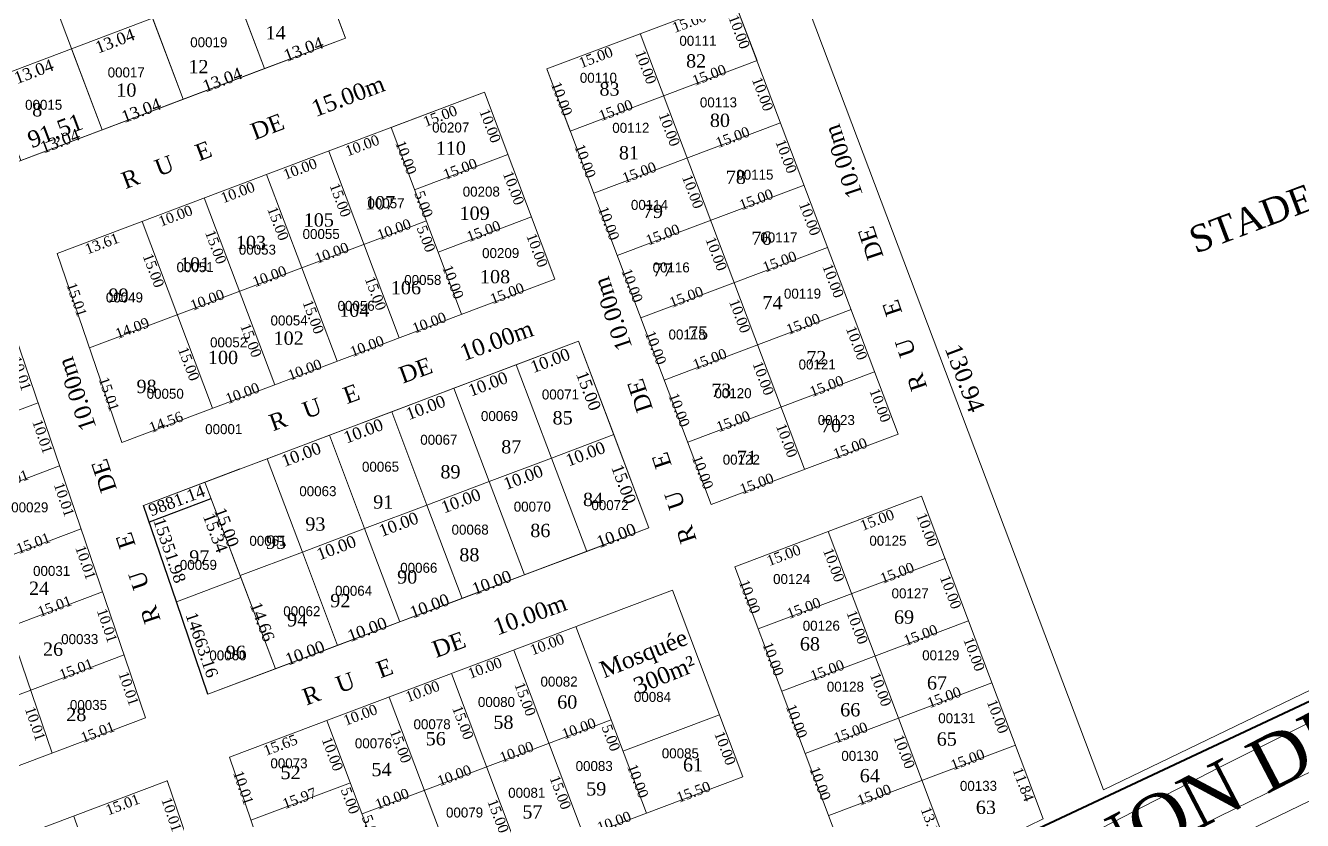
# Model space of a CAD drawing. Header units: metres. Extents: x 245225 to 248406, y 1633796 to 1637634.
# Drawn here: x 245497.8 to 245689.7, y 1636854.7 to 1636974.2 of the extents above; entities that cross this region are included whole.
import ezdxf
from ezdxf.enums import TextEntityAlignment as Align

# ---------------------------------------------------------------- set-up
doc = ezdxf.new("R2010")
doc.units = ezdxf.units.M
doc.header["$MEASUREMENT"] = 0
doc.linetypes.add('DGN Style 6', pattern=[0.997639, 0.000525, -0.209808, 0.367165, -0.209808, 0.000525, -0.209808])
doc.layers.get('Defpoints').update_dxf_attribs({"lineweight": 0})
doc.layers.add('historique_numero_parcelle', color=7, linetype='Continuous')
doc.layers.add('limites_sections', color=7, linetype='Continuous')
for name, color, linetype, lineweight in [('LIMITE PARCELLE', 7, 'Continuous', 0), ('SUP COLLEC1', 90, 'Continuous', 0), ('Toponymie', 7, 'Continuous', 30)]:
    doc.layers.add(name, color=color, linetype=linetype, lineweight=lineweight)
doc.layers.add('LIMITES_PARCELLES', color=7, linetype='Continuous', lineweight=0, true_color=0xffffff)
doc.styles.get("Standard").update_dxf_attribs({"font": 'txt.shx'})
doc.styles.add('Style-FANCY', font='FANCY.shx')
doc.styles.add('Style-Sylfaen', font='sylfaen.ttf')
doc.dimstyles.new('ISO-25', dxfattribs={"dimtxt": 0.0015, "dimasz": 0.0025, "dimexe": 0.00125, "dimexo": 0.000625, "dimgap": 0.000625, "dimtad": 1, "dimlfac": 1000, "dimtxsty": 'Standard', "dimcen": 0.0025, "dimse1": 1, "dimse2": 1, "dimazin": 3, "dimtfac": 1, "dimtmove": 0, "dimatfit": 3})

# ---------------------------------------------------------------- blocks, each defined once
blk = doc.blocks.new('*D446')
at = {"layer": 'Defpoints', "color": 0, "lineweight": 0, "transparency": 16777216}
for p in [(245520.488953, 1636887.508736), (245520.488953, 1636887.508736), (245525.227143, 1636873.63222)]:
    blk.add_point(p, dxfattribs=at)
at = {"layer": 'LIMITE PARCELLE', "color": 0, "lineweight": -2, "transparency": 16777216}
blk.add_line((245525.227143, 1636873.63222), (245520.488953, 1636887.508736), dxfattribs=at)
at = {"layer": 'LIMITE PARCELLE', "color": 0, "lineweight": 0, "transparency": 16777216, "insert": (245524.319922, 1636881.06964), "char_height": 1.8, "attachment_point": 5, "rotation": 288.85267474, "style": 'Style-Sylfaen'}
blk.add_mtext('\\fSylfaen|b0|i0|c00|p23;14663.16', dxfattribs=at)
blk = doc.blocks.new('_None')
blk = doc.blocks.new('*D448')
at = {"layer": 'Defpoints', "color": 0, "lineweight": 0, "transparency": 16777216}
for p in [(245515.528179, 1636902.037122), (245515.528179, 1636902.037122), (245520.488953, 1636887.508736)]:
    blk.add_point(p, dxfattribs=at)
at = {"layer": 'LIMITE PARCELLE', "color": 0, "lineweight": -2, "transparency": 16777216}
blk.add_line((245520.488953, 1636887.508736), (245515.528179, 1636902.037122), dxfattribs=at)
at = {"layer": 'LIMITE PARCELLE', "color": 0, "lineweight": 0, "transparency": 16777216, "insert": (245519.471645, 1636895.272503), "char_height": 1.8, "attachment_point": 5, "rotation": 288.85267474, "style": 'Style-Sylfaen'}
blk.add_mtext('\\fSylfaen|b0|i0|c00|p23;15351.98', dxfattribs=at)
blk = doc.blocks.new('*D450')
at = {"layer": 'Defpoints', "color": 0, "lineweight": 0, "transparency": 16777216}
for p in [(245524.773121, 1636905.525396), (245515.528179, 1636902.037122), (245525.706039, 1636903.052892)]:
    blk.add_point(p, dxfattribs=at)
at = {"layer": 'LIMITE PARCELLE', "color": 0, "lineweight": -2, "transparency": 16777216}
blk.add_line((245516.461097, 1636899.564618), (245525.706039, 1636903.052892), dxfattribs=at)
at = {"layer": 'LIMITE PARCELLE', "color": 0, "lineweight": 0, "transparency": 16777216, "insert": (245520.537787, 1636902.755233), "char_height": 1.8, "attachment_point": 5, "rotation": 20.67231997, "style": 'Style-Sylfaen'}
blk.add_mtext('\\fSylfaen|b0|i0|c00|p23;9881.14', dxfattribs=at)

msp = doc.modelspace()

# ---------------------------------------------------------------- linework, layer by layer
at = {"layer": 'limites_parcelles', "color": 7, "lineweight": 0}
for p, q in [((245533.726959, 1636967.688722), (245524.492018, 1636992.16401)), ((245521.530759, 1636963.086889), (245512.295818, 1636987.562177)), ((245509.334031, 1636958.484857), (245500.09909, 1636982.960145)), ((245604.213015, 1636978.252063), (245576.144578, 1636967.661366)), ((245628.924641, 1636912.759044), (245604.213015, 1636978.252063)), ((245604.213015, 1636978.252063), (245607.743247, 1636968.895917)), ((245614.890423, 1636907.463696), (245590.178797, 1636972.956714)), ((245576.144578, 1636967.661366), (245600.856205, 1636902.168347)), ((245607.743247, 1636968.895917), (245579.674811, 1636958.30522)), ((245566.788433, 1636964.131134), (245552.754214, 1636958.835785)), ((245577.37913, 1636936.062697), (245566.788433, 1636964.131134)), ((245611.27348, 1636959.539772), (245583.205043, 1636948.949075)), ((245552.754214, 1636958.835785), (245563.344911, 1636930.767348)), ((245543.398069, 1636955.305553), (245553.988766, 1636927.237116)), ((245570.318665, 1636954.774988), (245556.284447, 1636949.47964)), ((245534.041923, 1636951.77532), (245544.63262, 1636923.706884)), ((245614.803712, 1636950.183626), (245586.735275, 1636939.592929)), ((245524.685778, 1636948.245088), (245535.276475, 1636920.176651)), ((245515.329632, 1636944.714856), (245525.920329, 1636916.646419)), ((245573.848897, 1636945.418842), (245559.814679, 1636940.123494)), ((245618.333944, 1636940.827481), (245590.265508, 1636930.236784)), ((245621.864177, 1636931.471335), (245593.79574, 1636920.880638)), ((245591.500059, 1636898.638115), (245580.909362, 1636926.706551)), ((245625.394409, 1636922.11519), (245597.325972, 1636911.524493)), ((245499.701337, 1636917.441711), (245471.618738, 1636906.84567)), ((245502.934325, 1636907.97341), (245474.851726, 1636897.377369)), ((245515.528179, 1636902.037122), (245530.030205, 1636907.508983)), ((245650.756349, 1636854.898649), (245632.454874, 1636903.402899)), ((245506.167313, 1636898.505109), (245478.084715, 1636887.909069)), ((245637.19753, 1636848.343355), (245618.420655, 1636898.10755)), ((245604.386437, 1636892.812202), (245623.63871, 1636841.788061)), ((245509.400301, 1636889.036808), (245481.317703, 1636878.440768)), ((245605.620989, 1636861.213533), (245595.030292, 1636889.281969)), ((245580.528266, 1636883.810109), (245591.118963, 1636855.741672)), ((245512.633289, 1636879.568507), (245484.550691, 1636868.972467)), ((245571.17212, 1636880.279877), (245581.762817, 1636852.21144)), ((245561.815975, 1636876.749644), (245572.406672, 1636848.681208)), ((245552.459829, 1636873.219412), (245563.050526, 1636845.150975)), ((245543.103684, 1636869.68918), (245553.694381, 1636841.620743)), ((245650.756349, 1636854.898649), (245623.63871, 1636841.788061))]:
    msp.add_line(p, q, dxfattribs=at)
at = {"layer": 'limites_parcelles', "color": 7, "linetype": 'Continuous', "lineweight": 0}
for p, q in [((245659.795563, 1636859.268845), (245613.569161, 1636981.782295)), ((245895.205595, 1636968.585828), (245511.81909, 1636788.553504)), ((245790.5866, 1636922.502496), (245659.795563, 1636859.268845))]:
    msp.add_line(p, q, dxfattribs=at)
at = {"layer": 'limites_parcelles', "color": 1, "linetype": 'Continuous', "lineweight": 40, "flags": 128}
msp.add_lwpolyline([(246242.36, 1637357.731), (246325.071, 1637170.444), (245511.13, 1636788.23), (245429.275, 1637028.013), (246242.360078, 1637357.730823)], close=True, dxfattribs=at)
at = {"layer": 'limites_parcelles', "color": 7, "lineweight": 0, "flags": 128}
for points in [[(245576.144578, 1636967.661366), (245579.674811, 1636958.30522)], [(245502.596226, 1636939.910326), (245566.788433, 1636964.131134)], [(245507.445709, 1636925.707874), (245558.049563, 1636944.801567)], [(245502.596226, 1636939.910326), (245512.295191, 1636911.505423)], [(245493.23536, 1636936.378312), (245515.866277, 1636870.100206)], [(245512.295191, 1636911.505423), (245577.37913, 1636936.062697)], [(245501.824978, 1636864.802186), (245479.194061, 1636931.080292)], [(245515.528179, 1636902.037122), (245580.909362, 1636926.706551)], [(245600.856205, 1636902.168347), (245628.924641, 1636912.759044)], [(245515.528179, 1636902.037122), (245525.227143, 1636873.63222)], [(245604.386437, 1636892.812202), (245632.454874, 1636903.402899)], [(245525.227143, 1636873.63222), (245591.500059, 1636898.638115)], [(245607.916669, 1636883.456056), (245635.985106, 1636894.046753)], [(245528.460131, 1636864.163919), (245595.030292, 1636889.281969)], [(245611.446902, 1636874.09991), (245639.515338, 1636884.690607)], [(245614.977134, 1636864.743765), (245643.045571, 1636875.334462)], [(245487.783679, 1636859.504166), (245515.866277, 1636870.100206)], [(245548.399032, 1636855.654961), (245585.823614, 1636869.775891)], [(245587.588731, 1636865.097818), (245602.090756, 1636870.569678)], [(245618.507366, 1636855.387619), (245646.575803, 1636865.978316)], [(245528.460131, 1636864.163919), (245538.159096, 1636835.759017)], [(245491.016667, 1636850.035865), (245519.099265, 1636860.631906)], [(245519.086169, 1636860.670261), (245535.264206, 1636813.290401)], [(245531.69312, 1636854.695618), (245546.633916, 1636860.333034)], [(245538.159096, 1636835.759017), (245605.620989, 1636861.213533)], [(245505.057966, 1636855.333885), (245521.222907, 1636807.992381)]]:
    msp.add_lwpolyline(points, dxfattribs=at)
at = {"layer": 'limites_parcelles', "color": 7, "lineweight": 0}
for points in [[(245452.083713, 1636964.843128), (245536.689233, 1636996.766226), (245545.924174, 1636972.290938), (245460.327578, 1636939.993891)], [(245533.726959, 1636967.688722), (245545.924174, 1636972.290938), (245541.320513, 1636984.491982), (245529.123298, 1636979.889767)], [(245521.530759, 1636963.086889), (245533.726959, 1636967.688722), (245529.123298, 1636979.889767), (245516.927098, 1636975.287933)], [(245509.334031, 1636958.484857), (245521.530759, 1636963.086889), (245516.927098, 1636975.287933), (245504.73037, 1636970.685901)], [(245497.137692, 1636953.882971), (245509.334031, 1636958.484857), (245504.73037, 1636970.685901), (245492.534031, 1636966.084016)], [(245586.204711, 1636912.672333), (245580.909362, 1636926.706551), (245571.553329, 1636923.176361), (245576.848677, 1636909.142143)], [(245576.848677, 1636909.142143), (245571.553329, 1636923.176361), (245562.197164, 1636919.646122), (245567.492513, 1636905.611904)], [(245567.492513, 1636905.611904), (245562.197164, 1636919.646122), (245552.841196, 1636916.115956), (245558.136544, 1636902.081738)], [(245558.136544, 1636902.081738), (245552.841196, 1636916.115956), (245543.485299, 1636912.585818), (245548.780648, 1636898.5516)], [(245548.780648, 1636898.5516), (245543.485299, 1636912.585818), (245534.129319, 1636909.055648), (245539.424668, 1636895.02143)], [(245576.848677, 1636909.142143), (245582.144026, 1636895.107925), (245591.500059, 1636898.638115), (245586.204711, 1636912.672333)], [(245539.424668, 1636895.02143), (245534.129319, 1636909.055648), (245524.773121, 1636905.525396), (245530.068469, 1636891.491177)], [(245567.492513, 1636905.611904), (245572.787861, 1636891.577685), (245582.144026, 1636895.107925), (245576.848677, 1636909.142143)], [(245530.189993, 1636891.169103), (245524.773121, 1636905.525396), (245515.528179, 1636902.037122), (245520.488953, 1636887.508736)], [(245558.136544, 1636902.081738), (245563.431893, 1636888.04752), (245572.787861, 1636891.577685), (245567.492513, 1636905.611904)], [(245548.780648, 1636898.5516), (245554.075996, 1636884.517381), (245563.431893, 1636888.04752), (245558.136544, 1636902.081738)], [(245539.424668, 1636895.02143), (245544.720016, 1636880.987211), (245554.075996, 1636884.517381), (245548.780648, 1636898.5516)], [(245530.068469, 1636891.491177), (245535.363818, 1636877.456959), (245544.720016, 1636880.987211), (245539.424668, 1636895.02143)], [(245520.488953, 1636887.508736), (245525.227143, 1636873.63222), (245535.363818, 1636877.456959), (245530.189993, 1636891.169103)]]:
    msp.add_3dface(points, dxfattribs=at)
at = {"layer": 'limites_sections', "lineweight": 13, "flags": 128}
for points in [[(245897.722, 1636971.857), (245799.571, 1636923.569), (245677.175, 1636862.609), (245560.123, 1636802.218), (245496.981, 1636773.187), (245385.738, 1637053.755), (245806.576, 1637211.153), (245897.722, 1636971.857)], [(245719.42, 1636353.986), (245698.595, 1636337.993), (245511.761, 1636735.908), (245496.981, 1636773.187), (245560.123, 1636802.218), (245677.175, 1636862.609), (245799.571, 1636923.569), (245873.298, 1636959.841), (245895.178, 1636920.691), (245957.845, 1636823.563), (246030.023, 1636685.769), (246046.154, 1636659.835), (246025.889, 1636623.421), (245978.663, 1636538.563), (245960.384, 1636515.714), (245916.796, 1636464.041), (245868.99, 1636432.405), (245787.087, 1636391.629), (245738.227, 1636368.429), (245719.42, 1636353.986)]]:
    msp.add_lwpolyline(points, close=True, dxfattribs=at)
at = {"layer": 'SUP COLLEC1', "color": 7, "linetype": 'Continuous', "lineweight": 0}
msp.add_line((245883.535221, 1636956.294988), (245516.13889, 1636776.45554), dxfattribs=at)
at = {"layer": 'SUP COLLEC1', "linetype": 'Continuous', "lineweight": 40}
msp.add_3dface([(245893.276, 1636930.665), (245930.174, 1636870.01), (245558.774, 1636657.389), (245520.97, 1636762.926)], dxfattribs=at)
at = {"layer": 'SUP COLLEC1', "color": 7, "linetype": 'Continuous', "lineweight": 13}
msp.add_3dface([(245666.554556, 1636845.875089, -0.092792), (245671.893376, 1636830.923184, -0.162931), (245745.068423, 1636863.891421, -0.17701), (245738.995843, 1636880.898292, -0.097231)], dxfattribs=at)

# ---------------------------------------------------------------- texts
at = {"layer": 'historique_numero_parcelle', "color": 92, "linetype": 'Continuous', "lineweight": 0, "style": 'Style-FANCY'}
for s, p in [('00019', (245525.36213, 1636971.660681)), ('00111', (245598.862742, 1636971.878351)), ('00017', (245512.955809, 1636967.125401)), ('00110', (245583.903876, 1636966.317293)), ('00113', (245601.942082, 1636962.619296)), ('00015', (245500.549488, 1636962.254175)), ('00207', (245561.711187, 1636958.840111)), ('00112', (245588.77924, 1636958.797438)), ('00115', (245607.416465, 1636951.748987)), ('00208', (245566.305181, 1636949.204737)), ('00057', (245551.990522, 1636947.442489)), ('00114', (245591.581812, 1636947.210269)), ('00055', (245542.24612, 1636942.835221)), ('00117', (245611.029559, 1636942.315047)), ('00053', (245532.665949, 1636940.476738)), ('00209', (245569.218881, 1636939.963375)), ('00051', (245523.304754, 1636937.844013)), ('00116', (245594.83907, 1636937.803763)), ('00058', (245557.51965, 1636935.924318)), ('00119', (245614.574222, 1636933.868388)), ('00049', (245512.68445, 1636933.291594)), ('00056', (245547.501528, 1636932.03008)), ('00054', (245537.428663, 1636929.836142)), ('00052', (245528.341186, 1636926.545236)), ('00118', (245597.234113, 1636927.725364)), ('00121', (245616.777661, 1636923.214081)), ('00050', (245518.815759, 1636918.811608)), ('00071', (245578.197647, 1636918.709352)), ('00120', (245604.131836, 1636918.894767)), ('00069', (245569.043858, 1636915.46516)), ('00123', (245619.651712, 1636914.863407)), ('00001', (245527.608573, 1636913.496719)), ('00067', (245559.928378, 1636911.900705)), ('00122', (245605.377258, 1636908.912352)), ('00065', (245551.169365, 1636907.841921)), ('00063', (245541.753426, 1636904.167076)), ('00029', (245498.462379, 1636901.739215)), ('00070', (245573.974301, 1636901.84684)), ('00072', (245585.644294, 1636902.069124)), ('00068', (245564.631828, 1636898.387007)), ('00061', (245534.25352, 1636896.70769)), ('00125', (245627.411651, 1636896.722288)), ('00031', (245501.747009, 1636892.179917)), ('00059', (245523.797448, 1636893.087693)), ('00066', (245556.917467, 1636892.648906)), ('00124', (245612.945593, 1636890.963203)), ('00064', (245547.118321, 1636889.193455)), ('00127', (245630.747948, 1636888.808494)), ('00062', (245539.344697, 1636886.121943)), ('00126', (245617.397438, 1636883.939159)), ('00033', (245505.970105, 1636881.931095)), ('00060', (245528.231699, 1636879.485282)), ('00129', (245635.34497, 1636879.497678)), ('00082', (245577.994813, 1636875.542157)), ('00128', (245621.019975, 1636874.777033)), ('00080', (245568.587196, 1636872.473303)), ('00084', (245592.032541, 1636873.239164)), ('00035', (245507.283957, 1636872.027036)), ('00078', (245558.915032, 1636869.132624)), ('00131', (245637.758235, 1636870.038526)), ('00076', (245550.10186, 1636866.26681)), ('00085', (245596.219176, 1636864.760552)), ('00073', (245537.409298, 1636863.25813)), ('00083', (245583.271811, 1636862.848934)), ('00130', (245623.196376, 1636864.375426)), ('00133', (245641.015493, 1636859.864142)), ('00081', (245573.139585, 1636858.82794)), ('00079', (245563.79368, 1636855.861497))]:
    msp.add_text(s, height=1.499994, rotation=0.1323, dxfattribs=at).set_placement(p, align=Align.MIDDLE_CENTER)
at = {"layer": 'limites_parcelles', "color": 7, "lineweight": 0, "line_spacing_factor": 0.6}
for s, insert, char_height, attachment_point, rotation in [('\\fSylfaen|b0|i0|c00|p23;15.00', (245597.26651, 1636975.417266), 1.55, 2, 20.67231997), ('\\fSylfaen|b0|i0|c00|p23;10.00', (245605.791008, 1636973.503386), 1.55, 2, 290.67231997), ('\\fSylfaen|b0|i0|c00|p23;13.04', (245510.934641, 1636972.706233), 1.8, 2, 20.67231997), ('\\fSylfaen|b0|i0|c00|p23;13.04', (245539.918937, 1636969.746624), 1.8, 8, 20.67231997), ('\\fSylfaen|b0|i0|c00|p23;15.00', (245583.232292, 1636970.121917), 1.55, 2, 20.67231997), ('\\fSylfaen|b0|i0|c00|p23;13.04', (245498.738108, 1636968.104274), 1.8, 2, 20.67231997), ('\\fSylfaen|b0|i0|c00|p23;10.00', (245591.75679, 1636968.208037), 1.55, 2, 290.67231997), ('\\fSylfaen|b0|i0|c00|p23;13.04', (245527.72223, 1636965.144599), 1.8, 8, 20.67231997), ('\\fSylfaen|b0|i0|c00|p23;15.00', (245600.827134, 1636965.984238), 1.55, 8, 20.67231997), ('\\fSylfaen|b0|i0|c00|p23;R   U    E       DE     15.00m', (245512.856808, 1636949.510839), 2.5, 7, 20.76728362), ('\\fSylfaen|b0|i0|c00|p23;10.00', (245577.645689, 1636962.882298), 1.55, 8, 290.67231997), ('\\fSylfaen|b0|i0|c00|p23;10.00', (245609.321241, 1636964.14724), 1.55, 2, 290.67231997), ('\\fSylfaen|b0|i0|c00|p23;13.04', (245515.525766, 1636960.542666), 1.8, 8, 20.67231997), ('\\fSylfaen|b0|i0|c00|p23;15.00', (245559.841928, 1636961.296336), 1.55, 2, 20.67231997), ('\\fSylfaen|b0|i0|c00|p23;10.00', (245568.366426, 1636959.382456), 1.55, 2, 290.67231997), ('\\fSylfaen|b0|i0|c00|p23;15.00', (245586.792915, 1636960.688889), 1.55, 8, 20.67231997), ('\\fSylfaen|b0|i0|c00|p23;10.00', (245595.287022, 1636958.851891), 1.55, 2, 290.67231997), ('\\fSylfaen|b0|i0|c00|p23;R   U    E       DE     10.00m', (245633.403224, 1636919.77375), 2.5, 7, 108.45502415), ('\\fSylfaen|b0|i0|c00|p23;13.04', (245503.329232, 1636955.940708), 1.8, 8, 20.67231997), ('\\fSylfaen|b0|i0|c00|p23;10.00', (245548.146746, 1636956.883546), 1.55, 2, 20.67231997), ('\\fSylfaen|b0|i0|c00|p23;15.00', (245604.357366, 1636956.628092), 1.55, 8, 20.67231997), ('\\fSylfaen|b0|i0|c00|p23;10.00', (245554.255325, 1636954.056717), 1.55, 8, 290.67231997), ('\\fSylfaen|b0|i0|c00|p23;10.00', (245581.175921, 1636953.526152), 1.55, 8, 290.67231997), ('\\fSylfaen|b0|i0|c00|p23;10.00', (245612.851473, 1636954.791094), 1.55, 2, 290.67231997), ('\\fSylfaen|b0|i0|c00|p23;10.00', (245538.790601, 1636953.353314), 1.55, 2, 20.67231997), ('\\fSylfaen|b0|i0|c00|p23;15.00', (245563.402551, 1636951.863308), 1.55, 8, 20.67231997), ('\\fSylfaen|b0|i0|c00|p23;10.00', (245571.896658, 1636950.026311), 1.55, 2, 290.67231997), ('\\fSylfaen|b0|i0|c00|p23;15.00', (245590.323148, 1636951.332744), 1.55, 8, 20.67231997), ('\\fSylfaen|b0|i0|c00|p23;10.00', (245529.434455, 1636949.823081), 1.55, 2, 20.67231997), ('\\fSylfaen|b0|i0|c00|p23;15.00', (245545.85862, 1636948.217839), 1.55, 2, 290.67231997), ('\\fSylfaen|b0|i0|c00|p23;10.00', (245598.817255, 1636949.495746), 1.55, 2, 290.67231997), ('\\fSylfaen|b0|i0|c00|p23;5.00', (245556.902898, 1636947.039876), 1.55, 8, 290.67231997), ('\\fSylfaen|b0|i0|c00|p23;15.00', (245607.887598, 1636947.271947), 1.55, 8, 20.67231997), ('\\fSylfaen|b0|i0|c00|p23;10.00', (245520.07831, 1636946.292849), 1.55, 2, 20.67231997), ('\\fSylfaen|b0|i0|c00|p23;15.00', (245536.502475, 1636944.687607), 1.55, 2, 290.67231997), ('\\fSylfaen|b0|i0|c00|p23;10.00', (245584.706154, 1636944.170007), 1.55, 8, 290.67231997), ('\\fSylfaen|b0|i0|c00|p23;10.00', (245616.381705, 1636945.434949), 1.55, 2, 290.67231997), ('\\fSylfaen|b0|i0|c00|p23;10.00', (245553.472486, 1636942.772445), 1.55, 8, 20.67231997), ('\\fSylfaen|b0|i0|c00|p23;5.00', (245558.744998, 1636942.391926), 1.55, 2, 290.67231997), ('\\fSylfaen|b0|i0|c00|p23;15.00', (245566.932784, 1636942.507163), 1.55, 8, 20.67231997), ('\\fSylfaen|b0|i0|c00|p23;15.00', (245593.85338, 1636941.976598), 1.55, 8, 20.67231997), ('\\fSylfaen|b0|i0|c00|p23;13.61', (245509.033534, 1636942.125468), 1.55, 2, 20.67231997), ('\\fSylfaen|b0|i0|c00|p23;15.00', (245527.146329, 1636941.157374), 1.55, 2, 290.67231997), ('\\fSylfaen|b0|i0|c00|p23;10.00', (245575.426891, 1636940.670165), 1.55, 2, 290.67231997), ('\\fSylfaen|b0|i0|c00|p23;10.00', (245602.347487, 1636940.1396), 1.55, 2, 290.67231997), ('\\fSylfaen|b0|i0|c00|p23;10.00', (245544.11634, 1636939.242213), 1.55, 8, 20.67231997), ('\\fSylfaen|b0|i0|c00|p23;15.00', (245517.790184, 1636937.627142), 1.55, 2, 290.67231997), ('\\fSylfaen|b0|i0|c00|p23;15.00', (245611.417831, 1636937.915801), 1.55, 8, 20.67231997), ('\\fSylfaen|b0|i0|c00|p23;10.00', (245534.760194, 1636935.71198), 1.55, 8, 20.67231997), ('\\fSylfaen|b0|i0|c00|p23;10.00', (245561.31579, 1636935.344426), 1.55, 8, 290.67231997), ('\\fSylfaen|b0|i0|c00|p23;R   U    E       DE     10.00m', (245598.743532, 1636896.850316), 2.5, 7, 108.45502415), ('\\fSylfaen|b0|i0|c00|p23;10.00', (245588.236386, 1636934.813861), 1.55, 8, 290.67231997), ('\\fSylfaen|b0|i0|c00|p23;10.00', (245619.911938, 1636936.078803), 1.55, 2, 290.67231997), ('\\fSylfaen|b0|i0|c00|p23;15.01', (245504.753888, 1636932.716539), 1.55, 8, 288.85267474), ('\\fSylfaen|b0|i0|c00|p23;10.00', (245525.404049, 1636932.181748), 1.55, 8, 20.67231997), ('\\fSylfaen|b0|i0|c00|p23;15.00', (245551.153969, 1636934.183621), 1.55, 2, 290.67231997), ('\\fSylfaen|b0|i0|c00|p23;15.00', (245570.463016, 1636933.151017), 1.55, 8, 20.67231997), ('\\fSylfaen|b0|i0|c00|p23;15.00', (245597.383612, 1636932.620453), 1.55, 8, 20.67231997), ('\\fSylfaen|b0|i0|c00|p23;15.00', (245541.797823, 1636930.653388), 1.55, 2, 290.67231997), ('\\fSylfaen|b0|i0|c00|p23;10.00', (245605.877719, 1636930.783455), 1.55, 2, 290.67231997), ('\\fSylfaen|b0|i0|c00|p23;10.00', (245558.767834, 1636928.738227), 1.55, 8, 20.67231997), ('\\fSylfaen|b0|i0|c00|p23;15.00', (245614.948063, 1636928.559656), 1.55, 8, 20.67231997), ('\\fSylfaen|b0|i0|c00|p23;14.09', (245514.13634, 1636927.930251), 1.55, 8, 20.67231997), ('\\fSylfaen|b0|i0|c00|p23;15.00', (245532.441678, 1636927.123156), 1.55, 2, 290.67231997), ('\\fSylfaen|b0|i0|c00|p23;R   U    E       DE     10.00m', (245535.016638, 1636913.108821), 2.5, 7, 20.15133696), ('\\fSylfaen|b0|i0|c00|p23;10.00', (245623.44217, 1636926.722658), 1.55, 2, 290.67231997), ('\\fSylfaen|b0|i0|c00|p23;10.00', (245549.411689, 1636925.207994), 1.55, 8, 20.67231997), ('\\fSylfaen|b0|i0|c00|p23;10.00', (245591.766618, 1636925.457716), 1.55, 8, 290.67231997), ('\\fSylfaen|b0|i0|c00|p23;15.00', (245523.085532, 1636923.592924), 1.55, 2, 290.67231997), ('\\fSylfaen|b0|i0|c00|p23;10.00', (245576.337252, 1636924.660772), 1.8, 2, 20.67231997), ('\\fSylfaen|b0|i0|c00|p23;15.00', (245600.913845, 1636923.264307), 1.55, 8, 20.67231997), ('\\fSylfaen|b0|i0|c00|p23;130.94', (245637.723311, 1636920.712799), 2.55, 8, 290.67231997), ('\\fSylfaen|b0|i0|c00|p23;10.01', (245497.895572, 1636922.111234), 1.55, 2, 288.85267474), ('\\fSylfaen|b0|i0|c00|p23;R   U    E       DE     10.00m', (245518.208218, 1636884.799966), 2.5, 7, 108.45502415), ('\\fSylfaen|b0|i0|c00|p23;10.00', (245540.055543, 1636921.677762), 1.55, 8, 20.67231997), ('\\fSylfaen|b0|i0|c00|p23;10.00', (245609.407952, 1636921.427309), 1.55, 2, 290.67231997), ('\\fSylfaen|b0|i0|c00|p23;15.01', (245509.60337, 1636918.514088), 1.55, 8, 288.85267474), ('\\fSylfaen|b0|i0|c00|p23;10.00', (245566.981153, 1636921.130557), 1.8, 2, 20.67231997), ('\\fSylfaen|b0|i0|c00|p23;15.00', (245583.276352, 1636919.583535), 1.8, 2, 290.67231997), ('\\fSylfaen|b0|i0|c00|p23;15.00', (245618.478295, 1636919.20351), 1.55, 8, 20.67231997), ('\\fSylfaen|b0|i0|c00|p23;10.00', (245530.699397, 1636918.14753), 1.55, 8, 20.67231997), ('\\fSylfaen|b0|i0|c00|p23;10.00', (245626.972402, 1636917.366512), 1.55, 2, 290.67231997), ('\\fSylfaen|b0|i0|c00|p23;10.00', (245557.625087, 1636917.600355), 1.8, 2, 20.67231997), ('\\fSylfaen|b0|i0|c00|p23;10.00', (245595.296851, 1636916.10157), 1.55, 8, 290.67231997), ('\\fSylfaen|b0|i0|c00|p23;14.56', (245519.208755, 1636913.811916), 1.55, 8, 20.67231997), ('\\fSylfaen|b0|i0|c00|p23;15.00', (245604.444077, 1636913.908161), 1.55, 8, 20.67231997), ('\\fSylfaen|b0|i0|c00|p23;10.01', (245501.12856, 1636912.642933), 1.55, 2, 288.85267474), ('\\fSylfaen|b0|i0|c00|p23;10.00', (245548.269154, 1636914.070203), 1.8, 2, 20.67231997), ('\\fSylfaen|b0|i0|c00|p23;10.00', (245612.938184, 1636912.071164), 1.55, 2, 290.67231997), ('\\fSylfaen|b0|i0|c00|p23;10.00', (245538.913216, 1636910.540049), 1.8, 2, 20.67231997), ('\\fSylfaen|b0|i0|c00|p23;10.00', (245581.632601, 1636910.626554), 1.8, 2, 20.67231997), ('\\fSylfaen|b0|i0|c00|p23;15.00', (245622.008528, 1636909.847364), 1.55, 8, 20.67231997), ('\\fSylfaen|b0|i0|c00|p23;10.00', (245572.276502, 1636907.096339), 1.8, 2, 20.67231997), ('\\fSylfaen|b0|i0|c00|p23;15.00', (245588.571701, 1636905.549317), 1.8, 2, 290.67231997), ('\\fSylfaen|b0|i0|c00|p23;10.00', (245598.827083, 1636906.745424), 1.55, 8, 290.67231997), ('\\fSylfaen|b0|i0|c00|p23;15.01', (245496.014671, 1636905.060394), 1.55, 8, 20.67231997), ('\\fSylfaen|b0|i0|c00|p23;15.00', (245607.974309, 1636904.552016), 1.55, 8, 20.67231997), ('\\fSylfaen|b0|i0|c00|p23;10.01', (245504.361548, 1636903.174632), 1.55, 2, 288.85267474), ('\\fSylfaen|b0|i0|c00|p23;10.00', (245562.920435, 1636903.566136), 1.8, 2, 20.67231997), ('\\fSylfaen|b0|i0|c00|p23;15.34', (245527.200873, 1636898.241342), 1.8, 2, 290.67231997), ('\\fSylfaen|b0|i0|c00|p23;15.00', (245527.177589, 1636898.414916), 1.8, 8, 290.67231997), ('\\fSylfaen|b0|i0|c00|p23;10.00', (245553.564503, 1636900.035984), 1.8, 2, 20.67231997), ('\\fSylfaen|b0|i0|c00|p23;15.00', (245625.508369, 1636900.568101), 1.55, 2, 20.67231997), ('\\fSylfaen|b0|i0|c00|p23;10.00', (245634.032867, 1636898.654221), 1.55, 2, 290.67231997), ('\\fSylfaen|b0|i0|c00|p23;10.00', (245586.915413, 1636896.629813), 1.8, 8, 20.67231997), ('\\fSylfaen|b0|i0|c00|p23;15.01', (245499.247659, 1636895.592093), 1.55, 8, 20.67231997), ('\\fSylfaen|b0|i0|c00|p23;10.00', (245544.208565, 1636896.50583), 1.8, 2, 20.67231997), ('\\fSylfaen|b0|i0|c00|p23;10.01', (245507.594536, 1636893.706331), 1.55, 2, 288.85267474), ('\\fSylfaen|b0|i0|c00|p23;15.00', (245611.474151, 1636895.272753), 1.55, 2, 20.67231997), ('\\fSylfaen|b0|i0|c00|p23;10.00', (245619.998649, 1636893.358873), 1.55, 2, 290.67231997), ('\\fSylfaen|b0|i0|c00|p23;15.00', (245629.068992, 1636891.135073), 1.55, 8, 20.67231997), ('\\fSylfaen|b0|i0|c00|p23;10.00', (245568.203248, 1636889.569396), 1.8, 8, 20.67231997), ('\\fSylfaen|b0|i0|c00|p23;10.00', (245605.887548, 1636888.033133), 1.55, 8, 290.67231997), ('\\fSylfaen|b0|i0|c00|p23;10.00', (245637.563099, 1636889.298076), 1.55, 2, 290.67231997), ('\\fSylfaen|b0|i0|c00|p23;10.00', (245558.847315, 1636886.039244), 1.8, 8, 20.67231997), ('\\fSylfaen|b0|i0|c00|p23;15.01', (245502.480647, 1636886.123793), 1.55, 8, 20.67231997), ('\\fSylfaen|b0|i0|c00|p23;14.66', (245532.533699, 1636884.219661), 1.8, 8, 290.67231997), ('\\fSylfaen|b0|i0|c00|p23;R   U    E       DE     10.00m', (245540.028809, 1636871.875011), 2.5, 7, 20.15133696), ('\\fSylfaen|b0|i0|c00|p23;15.00', (245615.034774, 1636885.839725), 1.55, 8, 20.67231997), ('\\fSylfaen|b0|i0|c00|p23;10.01', (245510.827525, 1636884.238031), 1.55, 2, 288.85267474), ('\\fSylfaen|b0|i0|c00|p23;10.00', (245549.491377, 1636882.50909), 1.8, 8, 20.67231997), ('\\fSylfaen|b0|i0|c00|p23;10.00', (245623.528881, 1636884.002727), 1.55, 2, 290.67231997), ('\\fSylfaen|b0|i0|c00|p23;10.00', (245575.920798, 1636881.85787), 1.55, 2, 20.67231997), ('\\fSylfaen|b0|i0|c00|p23;15.00', (245632.599225, 1636881.778928), 1.55, 8, 20.67231997), ('\\fSylfaen|b0|i0|c00|p23;10.00', (245540.135287, 1636878.978879), 1.8, 8, 20.67231997), ('\\fSylfaen|b0|i0|c00|p23;10.00', (245609.41778, 1636878.676988), 1.55, 8, 290.67231997), ('\\fSylfaen|b0|i0|c00|p23;10.00', (245641.093332, 1636879.94193), 1.55, 2, 290.67231997), ('\\fSylfaen|b0|i0|c00|p23;15.01', (245505.713635, 1636876.655492), 1.55, 8, 20.67231997), ('\\fSylfaen|b0|i0|c00|p23;10.00', (245566.564652, 1636878.327638), 1.55, 2, 20.67231997), ('\\fSylfaen|b0|i0|c00|p23;10.01', (245514.060513, 1636874.76973), 1.55, 2, 288.85267474), ('\\fSylfaen|b0|i0|c00|p23;15.00', (245618.565006, 1636876.483579), 1.55, 8, 20.67231997), ('\\fSylfaen|b0|i0|c00|p23;10.00', (245557.208507, 1636874.797405), 1.55, 2, 20.67231997), ('\\fSylfaen|b0|i0|c00|p23;15.00', (245573.632672, 1636873.192163), 1.55, 2, 290.67231997), ('\\fSylfaen|b0|i0|c00|p23;10.00', (245627.059113, 1636874.646581), 1.55, 2, 290.67231997), ('\\fSylfaen|b0|i0|c00|p23;15.00', (245636.129457, 1636872.422782), 1.55, 8, 20.67231997), ('\\fSylfaen|b0|i0|c00|p23;10.01', (245500.019214, 1636869.47171), 1.55, 2, 288.85267474), ('\\fSylfaen|b0|i0|c00|p23;10.00', (245547.852361, 1636871.267173), 1.55, 2, 20.67231997), ('\\fSylfaen|b0|i0|c00|p23;15.00', (245564.276526, 1636869.661931), 1.55, 2, 290.67231997), ('\\fSylfaen|b0|i0|c00|p23;10.00', (245612.948013, 1636869.320842), 1.55, 8, 290.67231997), ('\\fSylfaen|b0|i0|c00|p23;10.00', (245644.623564, 1636870.585784), 1.55, 2, 290.67231997), ('\\fSylfaen|b0|i0|c00|p23;15.01', (245508.943456, 1636867.195438), 1.55, 8, 20.60485122), ('\\fSylfaen|b0|i0|c00|p23;10.00', (245581.246537, 1636867.746769), 1.55, 8, 20.67231997), ('\\fSylfaen|b0|i0|c00|p23;15.00', (245622.095239, 1636867.127434), 1.55, 8, 20.67231997), ('\\fSylfaen|b0|i0|c00|p23;15.65', (245535.852512, 1636866.739426), 1.55, 2, 20.67231997), ('\\fSylfaen|b0|i0|c00|p23;15.00', (245554.920381, 1636866.131698), 1.55, 2, 290.67231997), ('\\fSylfaen|b0|i0|c00|p23;5.00', (245586.51905, 1636867.36625), 1.55, 2, 290.67231997), ('\\fSylfaen|b0|i0|c00|p23;10.00', (245603.668749, 1636865.821001), 1.55, 2, 290.67231997), ('\\fSylfaen|b0|i0|c00|p23;10.00', (245630.589346, 1636865.290436), 1.55, 2, 290.67231997), ('\\fSylfaen|b0|i0|c00|p23;10.00', (245544.681677, 1636864.940502), 1.55, 2, 290.67231997), ('\\fSylfaen|b0|i0|c00|p23;10.00', (245571.890392, 1636864.216537), 1.55, 8, 20.67231997), ('\\fSylfaen|b0|i0|c00|p23;15.00', (245639.659689, 1636863.066637), 1.55, 8, 20.67231997), ('\\fSylfaen|b0|i0|c00|p23;10.01', (245529.809546, 1636859.337207), 1.55, 8, 288.85267474), ('\\fSylfaen|b0|i0|c00|p23;10.00', (245562.534246, 1636860.686304), 1.55, 8, 20.67231997), ('\\fSylfaen|b0|i0|c00|p23;10.00', (245589.089841, 1636860.31875), 1.55, 8, 290.67231997), ('\\fSylfaen|b0|i0|c00|p23;10.00', (245616.478245, 1636859.964697), 1.55, 8, 290.67231997), ('\\fSylfaen|b0|i0|c00|p23;11.84', (245648.478953, 1636860.367878), 1.55, 2, 290.67231997), ('\\fSylfaen|b0|i0|c00|p23;5.00', (245547.329351, 1636857.923393), 1.55, 2, 290.67231997), ('\\fSylfaen|b0|i0|c00|p23;15.00', (245578.92802, 1636859.157945), 1.55, 2, 290.67231997), ('\\fSylfaen|b0|i0|c00|p23;15.50', (245598.470971, 1636858.213597), 1.55, 8, 20.67231997), ('\\fSylfaen|b0|i0|c00|p23;15.00', (245625.625471, 1636857.771288), 1.55, 8, 20.67231997), ('\\fSylfaen|b0|i0|c00|p23;15.01', (245512.14922, 1636857.795773), 1.55, 2, 20.67231997), ('\\fSylfaen|b0|i0|c00|p23;10.01', (245520.526489, 1636855.833128), 1.55, 2, 288.85267474), ('\\fSylfaen|b0|i0|c00|p23;15.97', (245539.264513, 1636857.250321), 1.55, 8, 20.67231997), ('\\fSylfaen|b0|i0|c00|p23;10.00', (245553.1781, 1636857.156072), 1.55, 8, 20.67231997), ('\\fSylfaen|b0|i0|c00|p23;15.00', (245569.571875, 1636855.627712), 1.55, 2, 290.67231997), ('\\fSylfaen|b0|i0|c00|p23;10.00', (245586.541886, 1636853.712551), 1.55, 8, 20.67231997), ('\\fSylfaen|b0|i0|c00|p23;13.19', (245634.682434, 1636854.442557), 1.55, 2, 290.67231997), ('\\fSylfaen|b0|i0|c00|p23;5.00', (245549.017484, 1636853.215198), 1.55, 8, 290.67231997)]:
    msp.add_mtext(s, dxfattribs=dict(at, insert=insert, char_height=char_height, attachment_point=attachment_point, rotation=rotation))
at = {"layer": 'limites_parcelles', "color": 7, "lineweight": 0, "char_height": 2, "attachment_point": 5, "line_spacing_factor": 0.6}
for s, insert in [('\\fSylfaen|b0|i0|c00|p23;14', (245535.39686, 1636973.08203)), ('\\fSylfaen|b0|i0|c00|p23;82', (245598.587383, 1636968.840318)), ('\\fSylfaen|b0|i0|c00|p23;12', (245523.810652, 1636967.991269)), ('\\fSylfaen|b0|i0|c00|p23;10', (245512.977792, 1636964.462914)), ('\\fSylfaen|b0|i0|c00|p23;83', (245585.57121, 1636964.616074)), ('\\fSylfaen|b0|i0|c00|p23;8', (245499.577598, 1636961.487462)), ('\\fSylfaen|b0|i0|c00|p23;80', (245602.165785, 1636959.906023)), ('\\fSylfaen|b0|i0|c00|p23;110', (245561.729522, 1636955.72506)), ('\\fSylfaen|b0|i0|c00|p23;81', (245588.497408, 1636955.029909)), ('\\fSylfaen|b0|i0|c00|p23;78', (245604.561849, 1636951.343589)), ('\\fSylfaen|b0|i0|c00|p23;107', (245551.105925, 1636947.512764)), ('\\fSylfaen|b0|i0|c00|p23;109', (245565.307923, 1636945.939981)), ('\\fSylfaen|b0|i0|c00|p23;79', (245592.103711, 1636946.221927)), ('\\fSylfaen|b0|i0|c00|p23;105', (245541.887879, 1636944.928259)), ('\\fSylfaen|b0|i0|c00|p23;103', (245531.700247, 1636941.537487)), ('\\fSylfaen|b0|i0|c00|p23;76', (245608.408805, 1636942.189699)), ('\\fSylfaen|b0|i0|c00|p23;101', (245523.291352, 1636938.30871)), ('\\fSylfaen|b0|i0|c00|p23;77', (245593.568553, 1636937.445217)), ('\\fSylfaen|b0|i0|c00|p23;108', (245568.377118, 1636936.405575)), ('\\fSylfaen|b0|i0|c00|p23;99', (245511.809405, 1636933.627101)), ('\\fSylfaen|b0|i0|c00|p23;106', (245554.98427, 1636934.751697)), ('\\fSylfaen|b0|i0|c00|p23;74', (245610.058497, 1636932.490117)), ('\\fSylfaen|b0|i0|c00|p23;104', (245547.224092, 1636931.365171)), ('\\fSylfaen|b0|i0|c00|p23;75', (245598.880352, 1636927.944222)), ('\\fSylfaen|b0|i0|c00|p23;102', (245537.360818, 1636927.166896)), ('\\fSylfaen|b0|i0|c00|p23;100', (245527.497544, 1636924.259637)), ('\\fSylfaen|b0|i0|c00|p23;72', (245616.657264, 1636924.248485)), ('\\fSylfaen|b0|i0|c00|p23;98', (245516.015596, 1636919.902018)), ('\\fSylfaen|b0|i0|c00|p23;73', (245602.364585, 1636919.321693)), ('\\fSylfaen|b0|i0|c00|p23;85', (245578.529502, 1636915.182775)), ('\\fSylfaen|b0|i0|c00|p23;70', (245618.854528, 1636914.016834)), ('\\fSylfaen|b0|i0|c00|p23;87', (245570.811176, 1636910.822504)), ('\\fSylfaen|b0|i0|c00|p23;71', (245606.211541, 1636909.25749)), ('\\fSylfaen|b0|i0|c00|p23;89', (245561.673348, 1636907.073474)), ('\\fSylfaen|b0|i0|c00|p23;84', (245583.098416, 1636902.913176)), ('\\fSylfaen|b0|i0|c00|p23;91', (245551.572909, 1636902.527713)), ('\\fSylfaen|b0|i0|c00|p23;93', (245541.378301, 1636899.218557)), ('\\fSylfaen|b0|i0|c00|p23;86', (245575.177802, 1636898.245691)), ('\\fSylfaen|b0|i0|c00|p23;95', (245535.466615, 1636896.483186)), ('\\fSylfaen|b0|i0|c00|p23;97', (245523.932722, 1636894.267189)), ('\\fSylfaen|b0|i0|c00|p23;88', (245564.51584, 1636894.599478)), ('\\fSylfaen|b0|i0|c00|p23;90', (245555.175724, 1636891.256055)), ('\\fSylfaen|b0|i0|c00|p23;24', (245499.856987, 1636889.575649)), ('\\fSylfaen|b0|i0|c00|p23;92', (245545.124113, 1636887.702051)), ('\\fSylfaen|b0|i0|c00|p23;94', (245538.636953, 1636884.821997)), ('\\fSylfaen|b0|i0|c00|p23;69', (245629.826898, 1636885.235724)), ('\\fSylfaen|b0|i0|c00|p23;26', (245501.960082, 1636880.403949)), ('\\fSylfaen|b0|i0|c00|p23;96', (245529.411932, 1636879.923267)), ('\\fSylfaen|b0|i0|c00|p23;68', (245615.687678, 1636881.199086)), ('\\fSylfaen|b0|i0|c00|p23;67', (245634.782949, 1636875.331394)), ('\\fSylfaen|b0|i0|c00|p23;60', (245579.223558, 1636872.460175)), ('\\fSylfaen|b0|i0|c00|p23;28', (245505.454778, 1636870.583365)), ('\\fSylfaen|b0|i0|c00|p23;66', (245621.745849, 1636871.297587)), ('\\fSylfaen|b0|i0|c00|p23;58', (245569.632326, 1636869.414773)), ('\\fSylfaen|b0|i0|c00|p23;56', (245559.455157, 1636866.942263)), ('\\fSylfaen|b0|i0|c00|p23;65', (245636.251279, 1636866.897745)), ('\\fSylfaen|b0|i0|c00|p23;61', (245598.120029, 1636863.02346)), ('\\fSylfaen|b0|i0|c00|p23;52', (245537.653416, 1636861.866534)), ('\\fSylfaen|b0|i0|c00|p23;54', (245551.318305, 1636862.310133)), ('\\fSylfaen|b0|i0|c00|p23;64', (245624.685997, 1636861.397324)), ('\\fSylfaen|b0|i0|c00|p23;59', (245583.583209, 1636859.402337)), ('\\fSylfaen|b0|i0|c00|p23;57', (245573.991977, 1636855.937928)), ('\\fSylfaen|b0|i0|c00|p23;63', (245642.128088, 1636856.630211))]:
    msp.add_mtext(s, dxfattribs=dict(at, insert=insert))
at = {"layer": 'limites_parcelles', "color": 7, "linetype": 'Continuous', "lineweight": 0, "insert": (245673.662625, 1636939.791244), "char_height": 4, "attachment_point": 7, "rotation": 20.67231997, "line_spacing_factor": 0.6, "style": 'Style-FANCY'}
msp.add_mtext('\\fTimes New Roman|b0|i0|c00|p23;STADE MUNICIPALE', dxfattribs=at)
at = {"layer": 'limites_parcelles', "color": 7, "lineweight": 0, "insert": (245502.37186, 1636958.103995), "char_height": 2.5, "attachment_point": 5, "rotation": 20.67231997}
msp.add_mtext('\\fSylfaen|b0|i0|c00|p23;91,51', dxfattribs=at)
at = {"layer": 'limites_parcelles', "color": 7, "linetype": 'DGN Style 6', "lineweight": 0, "insert": (245690.297703, 1636861.545993), "char_height": 8, "attachment_point": 8, "rotation": 27.51359805}
msp.add_mtext('\\fTimes New Roman|b0|i0|c00|p23;RUE NON DENOMMEE', dxfattribs=at)
at = {"layer": 'limites_parcelles', "color": 7, "lineweight": 0, "insert": (245583.807077, 1636878.333458), "char_height": 2.5, "width": 27.618092, "attachment_point": 1, "rotation": 22.06232425}
msp.add_mtext('\\fSylfaen|b0|i0|c00|p23;Mosquée\\P    300m²', dxfattribs=at)
at = {"layer": 'toponymie', "color": 7, "linetype": 'Continuous', "lineweight": 53, "insert": (245431.522253, 1637004.229262), "char_height": 8, "attachment_point": 7, "rotation": 289.37746244, "line_spacing_factor": 0.6}
msp.add_mtext('\\fArial|b0|i0|c00|p39;RESEAU ASSAINISSEMENT( PROGEP)', dxfattribs=at)

# ---------------------------------------------------------------- dimensions: what is measured, and where the dimension line sits
at = {"layer": 'limites_parcelles', "color": 7, "lineweight": 0}
for base, p1, p2, angle, picture, middle in [((245525.706039, 1636903.052892), (245515.528179, 1636902.037122), (245524.773121, 1636905.525396), 20.672342, '*D450', (245520.537787, 1636902.755233)), ((245515.528179, 1636902.037122), (245520.488953, 1636887.508736), (245515.528179, 1636902.037122), 108.85267, '*D448', (245519.471645, 1636895.272503)), ((245520.488953, 1636887.508736), (245525.227143, 1636873.63222), (245520.488953, 1636887.508736), 108.85267, '*D446', (245524.319922, 1636881.06964))]:
    dim = msp.add_linear_dim(base=base, p1=p1, p2=p2, angle=angle, text='\\fSylfaen|b0|i0|c00|p23;<>', dimstyle='ISO-25', override={"dimtxt": 1.8, "dimasz": 2.5, "dimexe": 1.25, "dimexo": 0.625, "dimgap": 0.625, "dimdsep": 0, "dimtxsty": 'Style-Sylfaen', "dimblk": 'None', "dimcen": 2.5}, dxfattribs=at)
    dim.commit()
    dim.dimension.update_dxf_attribs({"geometry": picture, "text_midpoint": middle})

doc.saveas('drawing.dxf')
